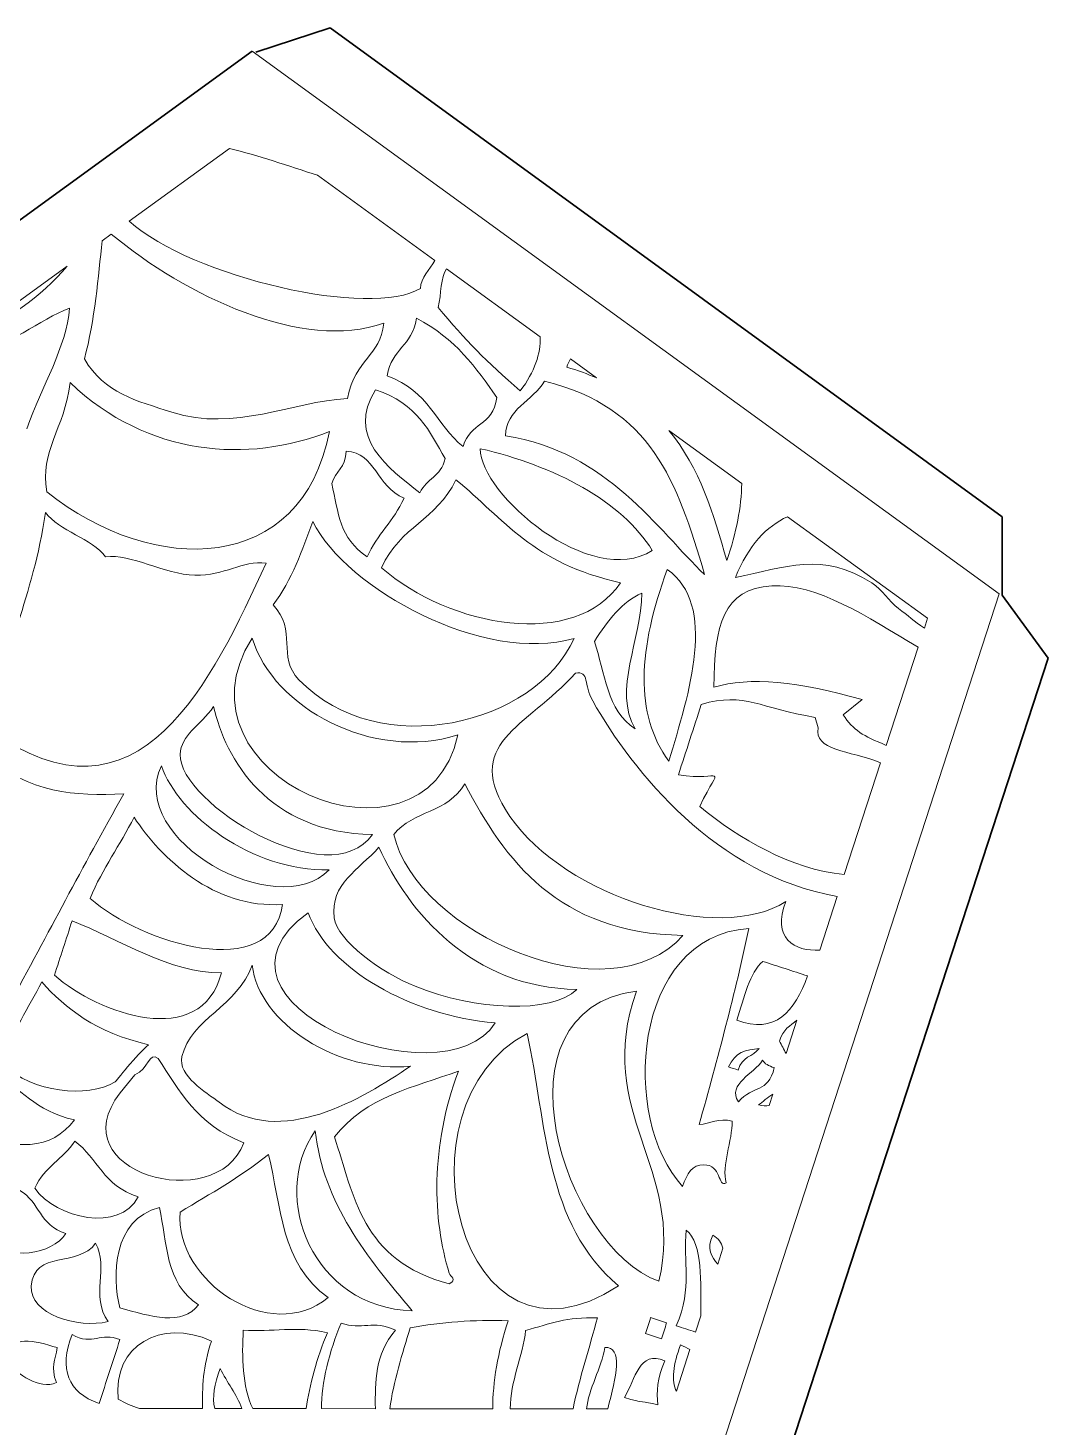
# Model space of a CAD drawing. Header units: millimetres. Extents: x -210 to 134, y -139 to 86.
# Drawn here: x -38.76 to -5.63, y -35.09 to 10.35 of the extents above; entities that cross this region are included whole.
import ezdxf

# ---------------------------------------------------------------- set-up
doc = ezdxf.new("R2010")
doc.units = ezdxf.units.MM
doc.header["$MEASUREMENT"] = 0
for name, color, linetype in [('Side 1 Detail', 7, 'Continuous'), ('Side 1 Outline', 7, 'Continuous'), ('Side 1 Scoring', 7, 'Continuous')]:
    doc.layers.add(name, color=color, linetype=linetype)

msp = doc.modelspace()

# ---------------------------------------------------------------- linework, layer by layer
at = {"layer": 'Side 1 Detail', "color": 250, "lineweight": 9}
for points in [[(-32.2153, 6.4421), (-32.2153, 6.4421), (-35.4716, 4.0777), (-35.4716, 4.0777)], [(-29.35, 5.5691), (-30.3057, 5.8795), (-31.2769, 6.2061), (-32.2153, 6.4421)], [(-25.5463, 2.8055), (-25.5463, 2.8055), (-29.35, 5.5691), (-29.35, 5.5691)], [(-36.0504, 3.6581), (-36.0504, 3.6581), (-36.3463, 3.4425), (-36.3463, 3.4425)], [(-35.4716, 4.0777), (-33.429, 2.2484), (-27.5906, 0.9041), (-26.011, 1.8963)], [(-36.3463, 3.4425), (-36.48, 2.2756), (-36.5771, 0.879), (-36.9258, -0.3978)], [(-26.011, 1.8963), (-25.9979, 2.237), (-25.7047, 2.5092), (-25.5463, 2.8055)], [(-37.4801, 2.6195), (-37.4801, 2.6195), (-40.631, 0.3315), (-40.631, 0.3315)], [(-40.631, 0.3315), (-39.4793, 0.8455), (-38.3479, 1.5942), (-37.4801, 2.6195)], [(-25.1628, 2.5264), (-25.3671, 2.2646), (-25.3268, 1.7254), (-25.4329, 1.271)], [(-22.1229, 0.3188), (-22.1229, 0.3188), (-25.1628, 2.5264), (-25.1628, 2.5264)], [(-20.287, -1.0155), (-20.287, -1.0155), (-21.1414, -0.3943), (-21.1414, -0.3943)], [(-15.5738, -4.4399), (-15.5738, -4.4399), (-17.9395, -2.7208), (-17.9395, -2.7208)], [(-17.9395, -2.7208), (-16.9305, -3.9352), (-16.4984, -5.4435), (-16.0595, -6.948)], [(-16.0595, -6.948), (-15.7457, -6.0343), (-15.591, -5.2023), (-15.5738, -4.4399)], [(-14.0855, -5.5213), (-14.7748, -5.8324), (-15.3547, -6.4463), (-15.7787, -7.4988)], [(-10.8805, -12.951), (-10.8805, -12.951), (-9.8456, -9.7646), (-9.8456, -9.7646)], [(-12.4749, -17.8579), (-16.3806, -17.1799), (-19.1239, -13.8057), (-20.4131, -11.5075)], [(-11.6674, -11.4645), (-11.6674, -11.4645), (-12.2858, -11.953), (-12.2858, -11.953)], [(-13.0947, -12.3757), (-13.0947, -12.3757), (-13.1863, -12.0395), (-13.1863, -12.0395)], [(-12.2858, -11.953), (-11.9371, -12.4677), (-11.6491, -12.6368), (-10.8805, -12.951)], [(-11.0631, -13.5133), (-12.0787, -13.1164), (-13.2514, -13.1071), (-13.0947, -12.3757)], [(-12.2441, -17.1475), (-12.2441, -17.1475), (-11.0631, -13.5133), (-11.0631, -13.5133)], [(-13.0396, -19.5976), (-13.0396, -19.5976), (-12.4749, -17.8579), (-12.4749, -17.8579)], [(-14.133, -22.9628), (-14.133, -22.9628), (-13.7816, -21.8814), (-13.7816, -21.8814)], [(-35.2863, -23.6487), (-35.2863, -23.6487), (-35.7631, -24.2402), (-35.7631, -24.2402)], [(-14.6822, -24.6533), (-14.6822, -24.6533), (-14.5623, -24.2843), (-14.5623, -24.2843)], [(-16.9001, -31.4805), (-16.9184, -30.4256), (-16.8267, -29.1337), (-17.3804, -28.6924)], [(-16.5153, -28.8581), (-16.7296, -29.31), (-16.5566, -29.5643), (-16.3555, -29.8041)], [(-16.1863, -29.2832), (-16.2311, -29.1085), (-16.3272, -28.9597), (-16.5153, -28.8581)], [(-16.3555, -29.8041), (-16.3555, -29.8041), (-16.1863, -29.2832), (-16.1863, -29.2832)], [(-17.0717, -32.0093), (-17.0717, -32.0093), (-16.9001, -31.4805), (-16.9001, -31.4805)], [(-29.72, -34.4953), (-29.6174, -33.7511), (-29.3707, -32.8251), (-29.0338, -32.0282)], [(-27.4745, -34.4967), (-27.4814, -33.6099), (-27.4907, -32.7555), (-26.823, -31.9431)], [(-26.34, -31.8698), (-26.594, -32.6897), (-26.8971, -33.6433), (-27.0032, -34.497)], [(-22.5945, -31.9573), (-22.6803, -32.7782), (-23.093, -33.6123), (-23.0923, -34.5004)], [(-20.0221, -32.5113), (-20.1237, -33.1699), (-20.5588, -33.8669), (-20.6143, -34.5025)], [(-19.926, -34.5029), (-19.6534, -33.4648), (-19.4233, -32.4623), (-20.0221, -32.5113)], [(-17.6963, -33.932), (-17.6963, -33.932), (-17.2563, -32.5774), (-17.2563, -32.5774)], [(-32.515, -33.1951), (-32.7097, -33.697), (-32.7755, -34.1328), (-32.6925, -34.4928)], [(-31.8108, -34.4939), (-31.9735, -34.024), (-32.2963, -33.6364), (-32.515, -33.1951)], [(-35.8247, -34.1883), (-35.618, -34.3161), (-35.3834, -34.4133), (-35.1374, -34.4911)], [(-35.1374, -34.4911), (-35.1374, -34.4911), (-33.0928, -34.4925), (-33.0928, -34.4925)], [(-32.6925, -34.4928), (-32.6925, -34.4928), (-31.8108, -34.4939), (-31.8108, -34.4939)], [(-31.4519, -34.4939), (-31.4519, -34.4939), (-29.72, -34.4953), (-29.72, -34.4953)], [(-29.2243, -34.4956), (-29.2243, -34.4956), (-27.4745, -34.4967), (-27.4745, -34.4967)], [(-27.0032, -34.497), (-27.0032, -34.497), (-23.6635, -34.4998), (-23.6635, -34.4998)], [(-23.0923, -34.5004), (-23.0923, -34.5004), (-21.0528, -34.5018), (-21.0528, -34.5018)], [(-20.6143, -34.5025), (-20.6143, -34.5025), (-19.926, -34.5029), (-19.926, -34.5029)]]:
    msp.add_open_spline(points, degree=3, dxfattribs=at)
for points, knots in [([(-36.9258, -0.3978), (-36.2646, -1.5047), (-35.2422, -1.7579), (-34.0808, -2.1265), (-34.0808, -2.1265), (-32.0169, -2.7825), (-30.201, -1.781), (-28.3809, -1.6811), (-28.3809, -1.6811), (-28.1118, -0.353), (-27.3098, -0.3296), (-27.2016, 0.7643), (-27.2016, 0.7643), (-29.823, -0.1714), (-33.6405, 1.6493), (-36.0504, 3.6581)], [0, 0, 0, 0, 0.2, 0.2, 0.2, 0.2, 0.4, 0.4, 0.4, 0.4, 0.6, 0.6, 0.6, 0.6, 1, 1, 1, 1]), ([(-38.793, -2.6629), (-38.3011, -1.2594), (-37.5083, -0.0319), (-37.4064, 1.2514), (-37.4064, 1.2514), (-38.3775, 0.9021), (-39.3976, -0.0695), (-40.6093, -0.1204), (-40.6093, -0.1204), (-41.0275, -0.138), (-41.3996, -0.4005), (-41.8027, -0.5194)], [0, 0, 0, 0, 0.25, 0.25, 0.25, 0.25, 0.5, 0.5, 0.5, 0.5, 1, 1, 1, 1]), ([(-23.5285, -1.6487), (-24.1996, -0.6903), (-24.8662, 0.2706), (-26.1395, 0.9224), (-26.1395, 0.9224), (-26.2977, -0.015), (-26.9267, -0.0288), (-27.0928, -0.9507), (-27.0928, -0.9507), (-25.7172, -1.4347), (-25.5225, -2.5207), (-24.622, -3.2465), (-24.622, -3.2465), (-24.4011, -2.4325), (-23.6715, -2.6157), (-23.5285, -1.6487)], [0, 0, 0, 0, 0.2, 0.2, 0.2, 0.2, 0.4, 0.4, 0.4, 0.4, 0.6, 0.6, 0.6, 0.6, 1, 1, 1, 1]), ([(-25.4329, 1.271), (-24.5565, 0.2147), (-23.8627, -0.4898), (-22.7699, -1.4358), (-22.7699, -1.4358), (-22.2879, -0.8077), (-22.105, -0.2218), (-22.1229, 0.3188)], [0, 0, 0, 0, 0.3333333, 0.3333333, 0.3333333, 0.3333333, 1, 1, 1, 1]), ([(-21.1414, -0.3943), (-21.1848, -0.4743), (-21.2234, -0.5635), (-21.2554, -0.6644), (-21.2554, -0.6644), (-20.904, -0.7671), (-20.5874, -0.8873), (-20.287, -1.0155)], [0, 0, 0, 0, 0.3333333, 0.3333333, 0.3333333, 0.3333333, 1, 1, 1, 1]), ([(-28.9669, -2.7522), (-31.6083, -3.7978), (-34.8618, -3.5687), (-37.3881, -1.1671), (-37.3881, -1.1671), (-37.5735, -2.6891), (-38.3841, -3.3833), (-38.1481, -4.7114), (-38.1481, -4.7114), (-34.6617, -7.4954), (-29.8561, -7.4054), (-28.9669, -2.7522)], [0, 0, 0, 0, 0.25, 0.25, 0.25, 0.25, 0.5, 0.5, 0.5, 0.5, 1, 1, 1, 1]), ([(-23.2426, -2.8907), (-19.9315, -3.415), (-18.2916, -5.965), (-16.7816, -7.4023), (-16.7816, -7.4023), (-17.6805, -4.3531), (-18.5055, -1.9839), (-21.9782, -1.1195), (-21.9782, -1.1195), (-22.3544, -1.7541), (-23.2508, -2.0404), (-23.2426, -2.8907)], [0, 0, 0, 0, 0.25, 0.25, 0.25, 0.25, 0.5, 0.5, 0.5, 0.5, 1, 1, 1, 1]), ([(-26.0272, -4.7431), (-25.8116, -4.2597), (-25.3506, -4.2559), (-25.2063, -3.6313), (-25.2063, -3.6313), (-25.7123, -2.7621), (-26.1092, -1.8368), (-27.4697, -1.4027), (-27.4697, -1.4027), (-28.4432, -2.9165), (-27.0573, -3.9631), (-26.0272, -4.7431)], [0, 0, 0, 0, 0.25, 0.25, 0.25, 0.25, 0.5, 0.5, 0.5, 0.5, 1, 1, 1, 1]), ([(-28.4209, -3.3909), (-28.4498, -3.9555), (-28.7547, -4.0237), (-28.8929, -4.4403), (-28.8929, -4.4403), (-28.6624, -5.4207), (-28.6596, -6.1997), (-27.7394, -6.8298), (-27.7394, -6.8298), (-27.4039, -6.0694), (-26.8799, -5.6798), (-26.5443, -4.9202), (-26.5443, -4.9202), (-27.4459, -4.5402), (-27.4645, -3.4539), (-28.4209, -3.3909)], [0, 0, 0, 0, 0.2, 0.2, 0.2, 0.2, 0.4, 0.4, 0.4, 0.4, 0.6, 0.6, 0.6, 0.6, 1, 1, 1, 1]), ([(-18.4804, -6.6206), (-19.4643, -5.0201), (-21.653, -3.8673), (-24.0687, -3.312), (-24.0687, -3.312), (-24.0683, -4.8051), (-20.4675, -7.8812), (-18.4804, -6.6206)], [0, 0, 0, 0, 0.3333333, 0.3333333, 0.3333333, 0.3333333, 1, 1, 1, 1]), ([(-27.2792, -7.1815), (-25.0381, -9.1194), (-20.9743, -9.8508), (-19.5091, -7.6652), (-19.5091, -7.6652), (-22.3606, -7.0372), (-23.2953, -5.6057), (-24.8559, -4.3197), (-24.8559, -4.3197), (-25.5032, -5.6588), (-26.6487, -5.8107), (-27.2792, -7.1815)], [0, 0, 0, 0, 0.25, 0.25, 0.25, 0.25, 0.5, 0.5, 0.5, 0.5, 1, 1, 1, 1]), ([(-33.3325, -7.4251), (-34.344, -7.3979), (-35.4075, -6.7082), (-36.2392, -6.8246), (-36.2392, -6.8246), (-36.6646, -6.2321), (-37.7605, -5.9812), (-38.1853, -5.388), (-38.1853, -5.388), (-38.6238, -8.2181), (-39.5093, -9.7578), (-40.0343, -12.4167), (-40.0343, -12.4167), (-35.1264, -16.0247), (-32.7565, -10.7716), (-31.0202, -7.0272), (-31.0202, -7.0272), (-31.8105, -6.9342), (-32.3703, -7.4499), (-33.3325, -7.4251)], [0, 0, 0, 0, 0.1666667, 0.1666667, 0.1666667, 0.1666667, 0.3333333, 0.3333333, 0.3333333, 0.3333333, 0.5, 0.5, 0.5, 0.5, 0.6666667, 0.6666667, 0.6666667, 0.6666667, 1, 1, 1, 1]), ([(-29.5033, -5.6815), (-29.8544, -6.589), (-30.1772, -7.5787), (-30.7983, -8.389), (-30.7983, -8.389), (-29.9932, -9.2172), (-30.6895, -10.0623), (-29.955, -10.8199), (-29.955, -10.8199), (-27.336, -13.5195), (-22.2841, -12.2834), (-21.0163, -9.4735), (-21.0163, -9.4735), (-23.9329, -10.3289), (-28.4178, -7.8729), (-29.5033, -5.6815)], [0, 0, 0, 0, 0.2, 0.2, 0.2, 0.2, 0.4, 0.4, 0.4, 0.4, 0.6, 0.6, 0.6, 0.6, 1, 1, 1, 1]), ([(-9.643, -9.1425), (-9.643, -9.1425), (-9.5397, -8.8231), (-9.5397, -8.8231), (-9.5397, -8.8231), (-9.5397, -8.8231), (-14.0855, -5.5213), (-14.0855, -5.5213)], [0, 0, 0, 0, 0.3333333, 0.3333333, 0.3333333, 0.3333333, 1, 1, 1, 1]), ([(-15.7787, -7.4988), (-14.1499, -7.1664), (-12.9541, -6.6413), (-11.3549, -7.6725), (-11.3549, -7.6725), (-10.9735, -7.9181), (-10.8326, -8.243), (-10.4802, -8.5037), (-10.4802, -8.5037), (-10.1729, -8.7304), (-9.9913, -8.9161), (-9.643, -9.1425)], [0, 0, 0, 0, 0.25, 0.25, 0.25, 0.25, 0.5, 0.5, 0.5, 0.5, 1, 1, 1, 1]), ([(-17.9919, -7.2387), (-18.9417, -9.8043), (-19.064, -11.9474), (-17.945, -13.4585), (-17.945, -13.4585), (-17.2749, -11.2595), (-16.3603, -8.3777), (-17.9919, -7.2387)], [0, 0, 0, 0, 0.3333333, 0.3333333, 0.3333333, 0.3333333, 1, 1, 1, 1]), ([(-9.8456, -9.7646), (-11.4986, -8.7708), (-13.1674, -7.6728), (-14.6019, -7.7665), (-14.6019, -7.7665), (-16.178, -7.8695), (-16.4688, -9.0298), (-16.4771, -11.0628), (-16.4771, -11.0628), (-15.3426, -10.7079), (-13.7041, -10.8743), (-11.6674, -11.4645)], [0, 0, 0, 0, 0.25, 0.25, 0.25, 0.25, 0.5, 0.5, 0.5, 0.5, 1, 1, 1, 1]), ([(-18.8156, -8.0056), (-19.455, -8.2819), (-19.9284, -8.8851), (-20.3583, -9.5721), (-20.3583, -9.5721), (-20.0217, -10.5856), (-19.9621, -11.8159), (-19.0319, -12.4177), (-19.0319, -12.4177), (-19.7795, -11.1585), (-18.8273, -9.5146), (-18.8156, -8.0056)], [0, 0, 0, 0, 0.25, 0.25, 0.25, 0.25, 0.5, 0.5, 0.5, 0.5, 1, 1, 1, 1]), ([(-31.4767, -9.4625), (-34.3106, -13.9411), (-25.8943, -17.5388), (-24.7928, -12.612), (-24.7928, -12.612), (-27.5437, -13.4809), (-30.7911, -11.7428), (-31.4767, -9.4625)], [0, 0, 0, 0, 0.3333333, 0.3333333, 0.3333333, 0.3333333, 1, 1, 1, 1]), ([(-20.4131, -11.5075), (-20.7149, -10.9698), (-20.5154, -10.5367), (-20.9716, -10.5994), (-20.9716, -10.5994), (-22.5749, -12.3815), (-24.7246, -12.8749), (-23.1027, -15.2551), (-23.1027, -15.2551), (-21.3126, -17.882), (-16.3196, -19.4158), (-14.144, -18.0253), (-14.144, -18.0253), (-14.6105, -19.1901), (-13.8626, -19.6614), (-13.0396, -19.5976)], [0, 0, 0, 0, 0.2, 0.2, 0.2, 0.2, 0.4, 0.4, 0.4, 0.4, 0.6, 0.6, 0.6, 0.6, 1, 1, 1, 1]), ([(-13.1863, -12.0395), (-14.975, -11.7625), (-15.4573, -11.193), (-16.8881, -11.6192), (-16.8881, -11.6192), (-17.1354, -12.3812), (-17.3831, -13.1433), (-17.6308, -13.9053), (-17.6308, -13.9053), (-16.1746, -14.1489), (-16.2101, -13.423), (-16.9415, -14.9388), (-16.9415, -14.9388), (-15.6472, -15.9844), (-13.9976, -16.9659), (-12.2441, -17.1475)], [0, 0, 0, 0, 0.2, 0.2, 0.2, 0.2, 0.4, 0.4, 0.4, 0.4, 0.6, 0.6, 0.6, 0.6, 1, 1, 1, 1]), ([(-32.7262, -11.6863), (-33.1744, -12.3223), (-33.7925, -12.6134), (-33.8117, -13.2435), (-33.8117, -13.2435), (-33.8603, -14.8344), (-28.9473, -17.832), (-27.5675, -15.8466), (-27.5675, -15.8466), (-30.9468, -15.8029), (-32.3648, -13.3789), (-32.7262, -11.6863)], [0, 0, 0, 0, 0.25, 0.25, 0.25, 0.25, 0.5, 0.5, 0.5, 0.5, 1, 1, 1, 1]), ([(-42.0107, -20.3445), (-40.9913, -20.7893), (-40.5562, -21.2771), (-39.4166, -21.4525), (-39.4166, -21.4525), (-38.0306, -18.9534), (-37.0481, -16.9842), (-35.6404, -14.5278), (-35.6404, -14.5278), (-37.2365, -14.5895), (-38.6931, -14.5292), (-40.1641, -13.2469), (-40.1641, -13.2469), (-40.6058, -15.8166), (-41.4265, -18.0625), (-42.0107, -20.3445)], [0, 0, 0, 0, 0.2, 0.2, 0.2, 0.2, 0.4, 0.4, 0.4, 0.4, 0.6, 0.6, 0.6, 0.6, 1, 1, 1, 1]), ([(-28.9752, -16.9976), (-31.498, -17.0228), (-33.8613, -15.2244), (-34.4257, -13.6183), (-34.4257, -13.6183), (-35.5457, -16.0051), (-30.685, -18.7264), (-28.9752, -16.9976)], [0, 0, 0, 0, 0.3333333, 0.3333333, 0.3333333, 0.3333333, 1, 1, 1, 1]), ([(-17.4875, -19.1219), (-21.5482, -19.0595), (-23.2694, -16.6724), (-24.571, -14.1999), (-24.571, -14.1999), (-25.1263, -15.1517), (-26.2353, -15.0567), (-26.8761, -15.8411), (-26.8761, -15.8411), (-26.1412, -19.0609), (-19.8371, -21.8201), (-17.4875, -19.1219)], [0, 0, 0, 0, 0.25, 0.25, 0.25, 0.25, 0.5, 0.5, 0.5, 0.5, 1, 1, 1, 1]), ([(-36.7425, -17.9202), (-35.0685, -19.3837), (-30.8424, -20.6942), (-30.4869, -18.1149), (-30.4869, -18.1149), (-32.7142, -18.2737), (-34.4457, -16.6076), (-35.3111, -15.283), (-35.3111, -15.283), (-35.771, -16.1973), (-36.3236, -16.927), (-36.7425, -17.9202)], [0, 0, 0, 0, 0.25, 0.25, 0.25, 0.25, 0.5, 0.5, 0.5, 0.5, 1, 1, 1, 1]), ([(-27.357, -16.26), (-28.0109, -16.988), (-28.9517, -17.4517), (-28.8098, -18.5496), (-28.8098, -18.5496), (-28.713, -19.2955), (-27.2768, -20.3394), (-26.1819, -20.7769), (-26.1819, -20.7769), (-24.2165, -21.5627), (-21.7825, -21.6812), (-20.9292, -20.8754), (-20.9292, -20.8754), (-24.3288, -20.8344), (-26.4158, -18.3647), (-27.357, -16.26)], [0, 0, 0, 0, 0.2, 0.2, 0.2, 0.2, 0.4, 0.4, 0.4, 0.4, 0.6, 0.6, 0.6, 0.6, 1, 1, 1, 1]), ([(-29.6556, -18.385), (-33.6991, -21.3071), (-25.2889, -24.6171), (-23.5815, -21.9668), (-23.5815, -21.9668), (-26.3211, -21.7208), (-28.9872, -20.2322), (-29.6556, -18.385)], [0, 0, 0, 0, 0.3333333, 0.3333333, 0.3333333, 0.3333333, 1, 1, 1, 1]), ([(-37.8983, -20.4172), (-36.4741, -21.6695), (-33.1293, -22.8702), (-32.474, -20.3411), (-32.474, -20.3411), (-34.1449, -20.3625), (-35.791, -19.2373), (-37.3244, -18.6506), (-37.3244, -18.6506), (-37.5156, -19.239), (-37.7071, -19.8281), (-37.8983, -20.4172)], [0, 0, 0, 0, 0.25, 0.25, 0.25, 0.25, 0.5, 0.5, 0.5, 0.5, 1, 1, 1, 1]), ([(-17.4948, -27.2764), (-17.3531, -26.874), (-17.174, -26.5447), (-16.8088, -26.5798), (-16.8088, -26.5798), (-16.2228, -26.5464), (-16.363, -27.3291), (-16.0788, -27.162), (-16.0788, -27.162), (-16.2407, -26.6088), (-15.8725, -25.785), (-15.8869, -25.1559), (-15.8869, -25.1559), (-16.321, -25.0402), (-16.5976, -25.2359), (-16.957, -25.2683), (-16.957, -25.2683), (-16.3599, -23.1144), (-15.7763, -20.9667), (-15.3467, -18.8983), (-15.3467, -18.8983), (-19.1646, -19.1487), (-19.5143, -25.1157), (-17.4948, -27.2764)], [0, 0, 0, 0, 0.1428571, 0.1428571, 0.1428571, 0.1428571, 0.2857143, 0.2857143, 0.2857143, 0.2857143, 0.4285714, 0.4285714, 0.4285714, 0.4285714, 0.5714286, 0.5714286, 0.5714286, 0.5714286, 0.7142857, 0.7142857, 0.7142857, 0.7142857, 1, 1, 1, 1]), ([(-15.7391, -21.8728), (-14.4834, -22.351), (-13.8595, -21.5903), (-13.4347, -20.4386), (-13.4347, -20.4386), (-13.9194, -20.2812), (-14.4045, -20.1237), (-14.8896, -19.9659), (-14.8896, -19.9659), (-15.3102, -20.3315), (-15.5031, -21.1438), (-15.7391, -21.8728)], [0, 0, 0, 0, 0.25, 0.25, 0.25, 0.25, 0.5, 0.5, 0.5, 0.5, 1, 1, 1, 1]), ([(-31.4739, -20.0913), (-31.93, -21.408), (-33.4786, -21.8418), (-33.7556, -23.0544), (-33.7556, -23.0544), (-33.9017, -23.6932), (-32.9667, -24.2172), (-32.5436, -24.5441), (-32.5436, -24.5441), (-30.5747, -26.0686), (-27.8855, -24.4283), (-26.3352, -23.3693), (-26.3352, -23.3693), (-28.6686, -23.6191), (-31.2668, -21.9686), (-31.4739, -20.0913)], [0, 0, 0, 0, 0.2, 0.2, 0.2, 0.2, 0.4, 0.4, 0.4, 0.4, 0.6, 0.6, 0.6, 0.6, 1, 1, 1, 1]), ([(-34.8404, -22.6745), (-36.5537, -22.2755), (-37.5345, -21.5035), (-38.3114, -20.6271), (-38.3114, -20.6271), (-38.7352, -21.498), (-39.2646, -22.1604), (-39.5351, -23.3318), (-39.5351, -23.3318), (-38.6215, -24.2344), (-36.8417, -24.4091), (-35.9226, -23.8827), (-35.9226, -23.8827), (-35.9226, -23.8827), (-35.2111, -22.9807), (-34.8404, -22.6745)], [0, 0, 0, 0, 0.2, 0.2, 0.2, 0.2, 0.4, 0.4, 0.4, 0.4, 0.6, 0.6, 0.6, 0.6, 1, 1, 1, 1]), ([(-18.2657, -30.3577), (-17.399, -26.6497), (-20.4, -24.9124), (-18.9941, -20.9299), (-18.9941, -20.9299), (-23.7958, -21.5596), (-21.3829, -29.227), (-18.2657, -30.3577)], [0, 0, 0, 0, 0.3333333, 0.3333333, 0.3333333, 0.3333333, 1, 1, 1, 1]), ([(-13.7816, -21.8814), (-14.0018, -22.0461), (-14.2374, -22.1811), (-14.3514, -22.5535), (-14.3514, -22.5535), (-14.2736, -22.6872), (-14.2074, -22.8271), (-14.133, -22.9628)], [0, 0, 0, 0, 0.3333333, 0.3333333, 0.3333333, 0.3333333, 1, 1, 1, 1]), ([(-22.5425, -22.3044), (-26.9843, -24.643), (-24.7312, -33.9327), (-19.5777, -30.5051), (-19.5777, -30.5051), (-21.9734, -28.4887), (-21.9093, -25.219), (-22.5425, -22.3044)], [0, 0, 0, 0, 0.3333333, 0.3333333, 0.3333333, 0.3333333, 1, 1, 1, 1]), ([(-35.7631, -24.2402), (-37.777, -26.8169), (-32.6504, -28.2427), (-31.7413, -25.8643), (-31.7413, -25.8643), (-33.2833, -25.2624), (-33.8496, -24.1634), (-34.5263, -23.1213), (-34.5263, -23.1213), (-34.836, -22.8698), (-34.8301, -23.4768), (-35.2863, -23.6487)], [0, 0, 0, 0, 0.25, 0.25, 0.25, 0.25, 0.5, 0.5, 0.5, 0.5, 1, 1, 1, 1]), ([(-16.0037, -23.3952), (-15.8997, -23.4289), (-15.796, -23.4627), (-15.6919, -23.4964), (-15.6919, -23.4964), (-15.5734, -23.0482), (-15.2172, -23.0669), (-15.006, -22.7998), (-15.006, -22.7998), (-15.427, -22.8246), (-15.8097, -22.9249), (-16.0037, -23.3952)], [0, 0, 0, 0, 0.25, 0.25, 0.25, 0.25, 0.5, 0.5, 0.5, 0.5, 1, 1, 1, 1]), ([(-25.075, -30.0979), (-25.6141, -28.3454), (-25.6951, -25.9986), (-24.7791, -23.5309), (-24.7791, -23.5309), (-26.2184, -24.0535), (-27.7722, -24.3508), (-28.8057, -25.6689), (-28.8057, -25.6689), (-28.157, -27.5641), (-27.9468, -29.6828), (-25.0722, -30.4435), (-25.0722, -30.4435), (-24.8022, -30.2909), (-25.0419, -30.2058), (-25.075, -30.0979)], [0, 0, 0, 0, 0.2, 0.2, 0.2, 0.2, 0.4, 0.4, 0.4, 0.4, 0.6, 0.6, 0.6, 0.6, 1, 1, 1, 1]), ([(-15.684, -24.5331), (-15.1951, -23.9622), (-14.7211, -24.2668), (-14.5175, -23.4179), (-14.5175, -23.4179), (-14.7011, -23.3669), (-14.8334, -23.2901), (-14.8995, -23.1795), (-14.8995, -23.1795), (-15.1614, -23.6125), (-16.0595, -23.945), (-15.684, -24.5331)], [0, 0, 0, 0, 0.25, 0.25, 0.25, 0.25, 0.5, 0.5, 0.5, 0.5, 1, 1, 1, 1]), ([(-40.734, -25.5063), (-39.1578, -26.1037), (-37.9986, -26.1202), (-37.241, -25.1112), (-37.241, -25.1112), (-38.5818, -24.8404), (-38.895, -24.0463), (-39.9816, -23.646), (-39.9816, -23.646), (-40.3464, -24.1862), (-40.941, -24.8514), (-40.734, -25.5063)], [0, 0, 0, 0, 0.25, 0.25, 0.25, 0.25, 0.5, 0.5, 0.5, 0.5, 1, 1, 1, 1]), ([(-14.5623, -24.2843), (-14.7383, -24.3846), (-14.9047, -24.5276), (-15.0267, -24.6313), (-15.0267, -24.6313), (-14.8982, -24.665), (-14.7855, -24.6685), (-14.6822, -24.6533)], [0, 0, 0, 0, 0.3333333, 0.3333333, 0.3333333, 0.3333333, 1, 1, 1, 1]), ([(-35.1832, -27.6175), (-36.3205, -27.2437), (-36.479, -26.3707), (-37.2355, -25.8026), (-37.2355, -25.8026), (-37.6207, -26.4082), (-38.2122, -26.6088), (-38.5367, -27.3322), (-38.5367, -27.3322), (-37.8346, -28.3268), (-35.7696, -28.7806), (-35.1832, -27.6175)], [0, 0, 0, 0, 0.25, 0.25, 0.25, 0.25, 0.5, 0.5, 0.5, 0.5, 1, 1, 1, 1]), ([(-29.4293, -25.4664), (-30.9403, -27.6423), (-29.4864, -31.2217), (-26.2749, -31.3161), (-26.2749, -31.3161), (-27.7388, -29.5874), (-29.1709, -27.8208), (-29.4293, -25.4664)], [0, 0, 0, 0, 0.3333333, 0.3333333, 0.3333333, 0.3333333, 1, 1, 1, 1]), ([(-30.9441, -26.2384), (-31.9311, -27.0232), (-32.7772, -27.4807), (-33.8193, -28.1088), (-33.8193, -28.1088), (-33.9857, -30.365), (-30.8848, -32.4303), (-29.0079, -30.8883), (-29.0079, -30.8883), (-30.5468, -29.7934), (-30.5358, -27.9089), (-30.9441, -26.2384)], [0, 0, 0, 0, 0.25, 0.25, 0.25, 0.25, 0.5, 0.5, 0.5, 0.5, 1, 1, 1, 1]), ([(-37.5235, -28.8105), (-38.3941, -28.5311), (-38.3669, -27.7945), (-39.0204, -27.4053), (-39.0204, -27.4053), (-39.327, -27.994), (-39.911, -28.0392), (-40.0801, -28.8991), (-40.0801, -28.8991), (-39.3904, -29.77), (-37.9851, -29.4813), (-37.5235, -28.8105)], [0, 0, 0, 0, 0.25, 0.25, 0.25, 0.25, 0.5, 0.5, 0.5, 0.5, 1, 1, 1, 1]), ([(-34.4898, -27.9582), (-36.0187, -28.364), (-36.0201, -30.203), (-35.7779, -31.2155), (-35.7779, -31.2155), (-34.7616, -31.5087), (-33.737, -31.8171), (-33.2216, -31.1277), (-33.2216, -31.1277), (-34.3116, -30.4111), (-34.2331, -29.0992), (-34.4898, -27.9582)], [0, 0, 0, 0, 0.25, 0.25, 0.25, 0.25, 0.5, 0.5, 0.5, 0.5, 1, 1, 1, 1]), ([(-17.3804, -28.6924), (-17.4903, -29.731), (-17.1571, -30.5441), (-17.7022, -31.8043), (-17.7022, -31.8043), (-17.492, -31.8725), (-17.2819, -31.9411), (-17.0717, -32.0093)], [0, 0, 0, 0, 0.3333333, 0.3333333, 0.3333333, 0.3333333, 1, 1, 1, 1]), ([(-38.6511, -30.5117), (-38.7203, -31.4229), (-37.1373, -31.9011), (-36.1544, -31.6679), (-36.1544, -31.6679), (-36.7473, -30.818), (-36.1179, -29.9105), (-36.5592, -29.1237), (-36.5592, -29.1237), (-37.1383, -29.9274), (-38.5605, -29.3211), (-38.6511, -30.5117)], [0, 0, 0, 0, 0.25, 0.25, 0.25, 0.25, 0.5, 0.5, 0.5, 0.5, 1, 1, 1, 1]), ([(-33.0928, -34.4925), (-33.0976, -33.8145), (-33.0793, -33.1241), (-32.7979, -32.299), (-32.7979, -32.299), (-34.4405, -31.5473), (-36.0118, -32.4489), (-35.8247, -34.1883)], [0, 0, 0, 0, 0.3333333, 0.3333333, 0.3333333, 0.3333333, 1, 1, 1, 1]), ([(-29.0338, -32.0282), (-30.0469, -31.7981), (-30.8311, -32.0186), (-31.7643, -31.9459), (-31.7643, -31.9459), (-31.8098, -32.8013), (-31.806, -33.768), (-31.4519, -34.4939)], [0, 0, 0, 0, 0.3333333, 0.3333333, 0.3333333, 0.3333333, 1, 1, 1, 1]), ([(-26.823, -31.9431), (-27.5451, -31.6035), (-27.9141, -31.958), (-28.5869, -31.714), (-28.5869, -31.714), (-28.9638, -32.6318), (-29.2398, -33.6588), (-29.2243, -34.4956)], [0, 0, 0, 0, 0.3333333, 0.3333333, 0.3333333, 0.3333333, 1, 1, 1, 1]), ([(-23.6635, -34.4998), (-23.6601, -33.6292), (-23.4996, -32.6787), (-23.1626, -31.6386), (-23.1626, -31.6386), (-24.2823, -31.5966), (-25.3334, -31.6896), (-26.34, -31.8698)], [0, 0, 0, 0, 0.3333333, 0.3333333, 0.3333333, 0.3333333, 1, 1, 1, 1]), ([(-21.0528, -34.5018), (-20.8458, -33.4969), (-20.512, -32.4737), (-20.2608, -31.5476), (-20.2608, -31.5476), (-21.2637, -31.5063), (-21.7825, -31.7357), (-22.5945, -31.9573)], [0, 0, 0, 0, 0.3333333, 0.3333333, 0.3333333, 0.3333333, 1, 1, 1, 1]), ([(-18.1827, -32.2229), (-18.1266, -32.0489), (-18.0704, -31.876), (-18.0139, -31.703), (-18.0139, -31.703), (-18.1872, -31.6469), (-18.3602, -31.5907), (-18.5334, -31.5342), (-18.5334, -31.5342), (-18.5896, -31.7075), (-18.6461, -31.8811), (-18.7022, -32.0541), (-18.7022, -32.0541), (-18.529, -32.1102), (-18.356, -32.1664), (-18.1827, -32.2229)], [0, 0, 0, 0, 0.2, 0.2, 0.2, 0.2, 0.4, 0.4, 0.4, 0.4, 0.6, 0.6, 0.6, 0.6, 1, 1, 1, 1]), ([(-39.4614, -33.0063), (-39.0852, -33.3498), (-38.393, -33.902), (-37.8322, -33.6502), (-37.8322, -33.6502), (-38.0365, -33.1276), (-37.8566, -32.936), (-37.8067, -32.5095), (-37.8067, -32.5095), (-38.5419, -32.3149), (-39.3483, -31.9797), (-39.4614, -33.0063)], [0, 0, 0, 0, 0.25, 0.25, 0.25, 0.25, 0.5, 0.5, 0.5, 0.5, 1, 1, 1, 1]), ([(-37.3258, -32.0913), (-37.7509, -33.2044), (-37.4787, -33.9616), (-36.4455, -34.3306), (-36.4455, -34.3306), (-36.2202, -33.6378), (-35.9953, -32.9453), (-35.7703, -32.2525), (-35.7703, -32.2525), (-36.3945, -31.9903), (-36.6447, -32.4647), (-37.3258, -32.0913)], [0, 0, 0, 0, 0.25, 0.25, 0.25, 0.25, 0.5, 0.5, 0.5, 0.5, 1, 1, 1, 1]), ([(-19.3775, -34.1318), (-18.7632, -34.333), (-18.8177, -34.2334), (-18.3047, -34.3661), (-18.3047, -34.3661), (-18.3302, -33.9454), (-18.345, -33.5189), (-18.0735, -32.9474), (-18.0735, -32.9474), (-18.9007, -32.5712), (-19.0413, -33.5441), (-19.3775, -34.1318)], [0, 0, 0, 0, 0.25, 0.25, 0.25, 0.25, 0.5, 0.5, 0.5, 0.5, 1, 1, 1, 1]), ([(-17.2563, -32.5774), (-17.3535, -32.525), (-17.4524, -32.473), (-17.5592, -32.4255), (-17.5592, -32.4255), (-17.8069, -33.0556), (-17.8592, -33.6068), (-17.6963, -33.932)], [0, 0, 0, 0, 0.3333333, 0.3333333, 0.3333333, 0.3333333, 1, 1, 1, 1])]:
    msp.add_open_spline(points, degree=3, knots=knots, dxfattribs=at)
at = {"layer": 'Side 1 Outline', "color": 250, "lineweight": 35}
for points in [[(-31.3547, 9.5696), (-31.3547, 9.5696), (-28.9421, 10.3535), (-28.9421, 10.3535)], [(-28.9421, 10.3535), (-28.9421, 10.3535), (-7.1188, -5.531), (-7.1188, -5.531)], [(-31.4718, 9.5992), (-31.4718, 9.5992), (-55.7307, -8.0259), (-55.7307, -8.0259)], [(-7.1188, -8.0676), (-7.1188, -8.0676), (-7.1188, -5.531), (-7.1188, -5.531)], [(-7.1188, -8.0676), (-7.1188, -8.0676), (-5.6278, -10.1198), (-5.6278, -10.1198)], [(-5.6278, -10.1198), (-5.6278, -10.1198), (-13.9908, -35.7837), (-13.9908, -35.7837)]]:
    msp.add_open_spline(points, degree=3, dxfattribs=at)
at = {"layer": 'Side 1 Scoring', "color": 250, "lineweight": 18}
for points in [[(-31.4718, 9.5992), (-31.4718, 9.5992), (-7.2129, -8.0259), (-7.2129, -8.0259)], [(-16.4788, -36.5447), (-16.4788, -36.5447), (-7.2129, -8.0266), (-7.2129, -8.0266)]]:
    msp.add_open_spline(points, degree=3, dxfattribs=at)

doc.saveas('drawing.dxf')
